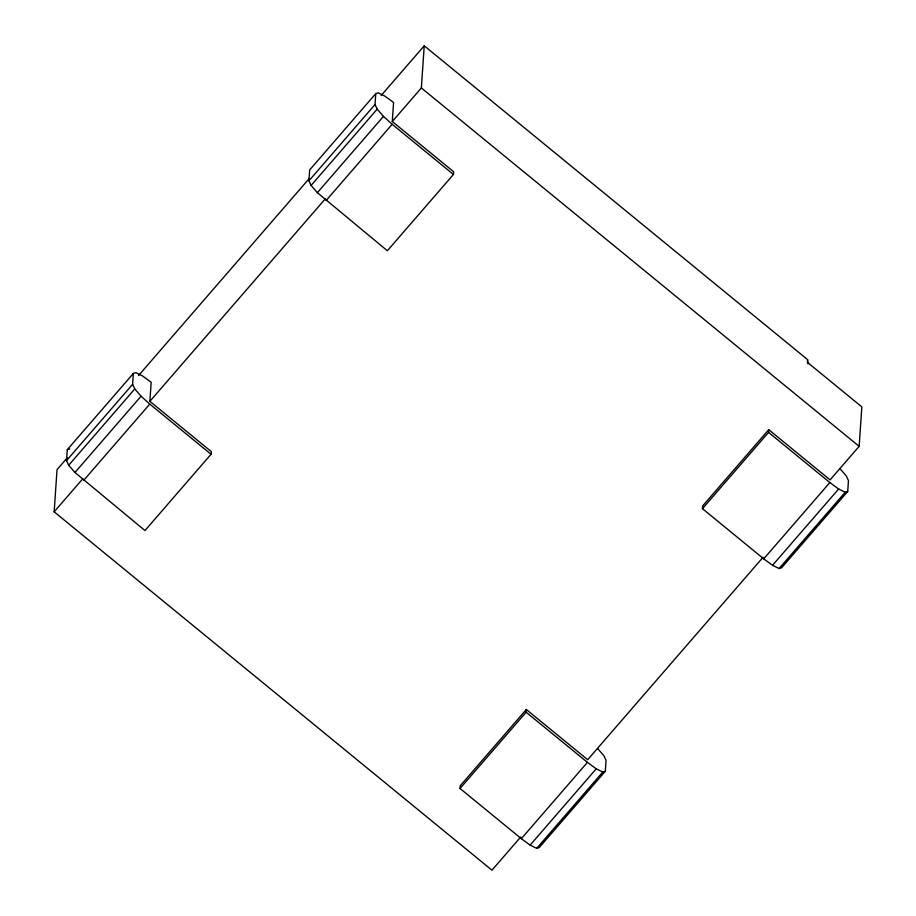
<?xml version="1.0" encoding="UTF-8"?>
<svg xmlns="http://www.w3.org/2000/svg" width="916" height="916" viewBox="0 0 916 916"><rect width="100%" height="100%" fill="white"/><g stroke="black" fill="none" stroke-linecap="round" stroke-linejoin="round"><path stroke-width="1.37" d="M520.654 837.064L491.961 870.2L54.158 511.815L57.032 469.656L67.337 457.76M66.525 460.611L67.269 449.733L133.358 373.442L135.877 372.64L142.404 375.869L151.174 382.281L149.881 401.322L211.241 451.554L211.058 454.267L144.957 530.559L74.963 472.496L68.689 465.259L66.525 460.611L132.625 384.319L133.358 373.442M308.932 180.807L309.677 169.929L375.766 93.627L378.285 92.825L384.812 96.066L393.582 102.478L392.288 121.519L453.649 171.739L453.454 174.464L387.365 250.755L317.371 192.681L311.096 185.444L308.932 180.807L375.022 104.516L375.766 93.627M392.288 121.519L421.36 87.959L424.234 45.8L807.58 359.61L807.958 363.847M597.656 748.544L603.907 755.757L606.048 760.383L605.316 771.272L539.215 847.563L536.684 848.365L530.135 845.102L521.33 838.667L460.038 788.493L460.221 785.768L526.322 709.476L587.683 759.707L763.062 557.271M460.038 788.493L526.139 712.201L526.322 709.476M840.064 468.74L846.315 475.954L848.456 480.579L847.724 491.457L781.623 567.748L779.092 568.55L772.543 565.298L763.738 558.852L702.446 508.678L702.629 505.964L768.73 429.673L830.091 479.892L859.151 446.344L861.842 406.899L807.397 362.335L807.58 359.61M702.446 508.678L768.547 432.386L768.73 429.673M138.522 375.583L309.013 178.792M381.136 95.539L424.234 45.8M68.689 465.259L134.778 388.957L132.625 384.319M311.096 185.444L377.186 109.153L375.022 104.516M74.963 472.496L141.053 396.204L134.778 388.957M317.371 192.681L383.46 116.389L377.186 109.153M54.158 511.815L82.864 478.69M149.881 401.322L325.26 198.886M83.665 480.396L149.766 404.093L211.058 454.267M326.073 200.581L392.163 124.29L453.454 174.464M521.33 838.667L587.431 762.375L596.236 768.81L602.785 772.062L605.316 771.272M763.738 558.852L829.839 482.56L838.644 489.007L845.182 492.258L847.724 491.457M530.135 845.102L596.236 768.81M772.543 565.298L838.644 489.007M536.684 848.365L602.785 772.062M779.092 568.55L845.182 492.258M67.269 449.733L69.788 448.932M421.36 87.959L859.151 446.344M768.547 432.386L829.839 482.56M526.139 712.201L587.431 762.375M383.46 116.389L392.163 124.29M141.053 396.204L149.766 404.093"/></g></svg>
